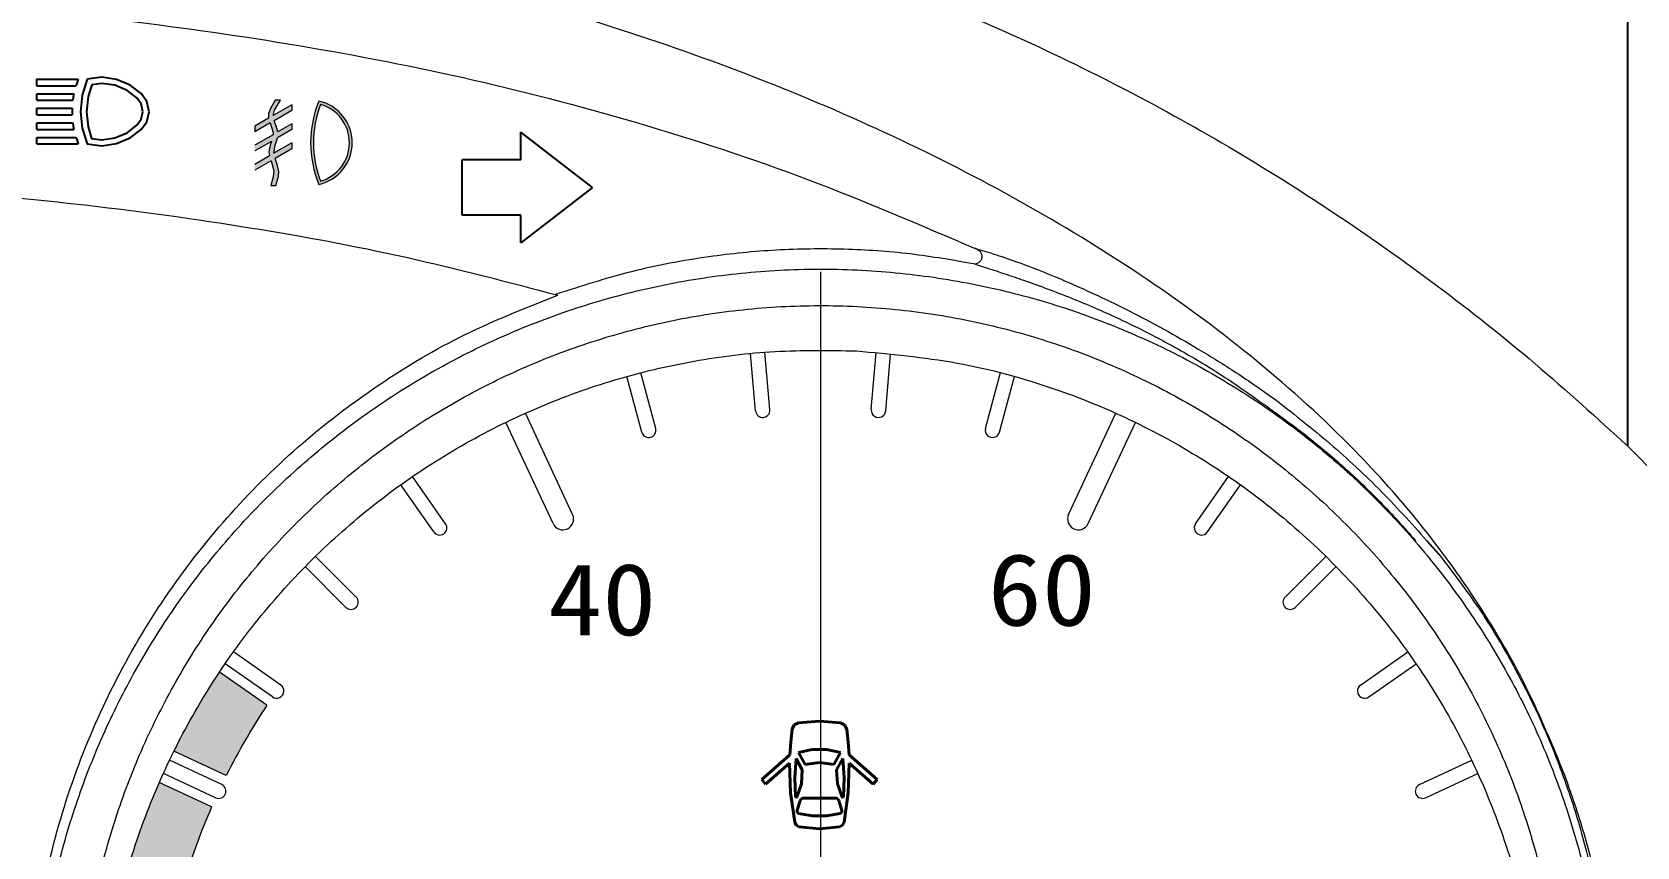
# Model space of a CAD drawing. Header units: millimetres. Extents: x 0 to 1188, y 0 to 840.
# Drawn here: x 329.3 to 440.5, y 699.7 to 756.2 of the extents above; entities that cross this region are included whole.
import ezdxf

# ---------------------------------------------------------------- set-up
doc = ezdxf.new("R2010")
doc.units = ezdxf.units.MM
doc.layers.add('002', color=1, linetype='Continuous')
doc.layers.add('7', color=7, linetype='Continuous')
for name, color, linetype, lineweight in [('1轮廓实线层', 7, 'Continuous', 40), ('2细线层', 3, 'Continuous', 20), ('5剖面线层', 2, 'Continuous', 20), ('7标注层', 4, 'Continuous', 20)]:
    doc.layers.add(name, color=color, linetype=linetype, lineweight=lineweight)
doc.styles.add('PC_TEXTSTYLE', font='txt.shx', dxfattribs={"width": 0.8, "bigfont": 'hzfs.shx'})
doc.styles.add('STYLE3', font='simhei.ttf', dxfattribs={"width": 0.8, "height": 4})
doc.dimstyles.new('副本 (2) (2)TH_GBDIM', dxfattribs={"dimtxt": 3.5, "dimasz": 2.5, "dimexe": 2, "dimexo": 0, "dimgap": 1.5, "dimtad": 1, "dimtoh": 1, "dimdec": 1, "dimdsep": 46, "dimtxsty": 'PC_TEXTSTYLE', "dimcen": 2.5, "dimazin": 2, "dimtfac": 0.714286, "dimtdec": 1, "dimtmove": 0, "dimatfit": 3, "dimfxl": 1, "dimtolj": 1, "dimtzin": 0, "dimarcsym": 0})

# ---------------------------------------------------------------- blocks, each defined once
blk = doc.blocks.new('*D34')
at = {"layer": '7', "color": 0, "lineweight": -2, "ltscale": 5, "transparency": 16777216}
for p, q in [((142.7839733713922, 704.7729266169877), (142.7839733713922, 813.930955731501)), ((456.0923315638363, 704.7729266169877), (456.0923315638363, 813.930955731501)), ((145.2839733713922, 811.930955731501), (453.5923315638363, 811.930955731501))]:
    blk.add_line(p, q, dxfattribs=at)
at = {"layer": '7', "color": 0, "ltscale": 5, "transparency": 16777216}
for points in [[(145.2839733713922, 812.3476223981676), (145.2839733713922, 811.5142890648343), (142.7839733713922, 811.930955731501)], [(453.5923315638363, 812.3476223981676), (453.5923315638363, 811.5142890648343), (456.0923315638363, 811.930955731501)]]:
    blk.add_solid(points, dxfattribs=at)
at = {"layer": 'DEFPOINTS', "color": 0, "ltscale": 5, "transparency": 16777216}
for p in [(456.0923315638363, 811.930955731501), (142.7839733713922, 704.7729266169877), (456.0923315638363, 704.7729266169877)]:
    blk.add_point(p, dxfattribs=at)
at = {"layer": '7', "color": 0, "ltscale": 5, "transparency": 16777216, "insert": (299.4381524676143, 815.180955731501), "char_height": 3.5, "attachment_point": 5, "style": 'PC_TEXTSTYLE'}
blk.add_mtext('\\A1;313.3', dxfattribs=at)
blk = doc.blocks.new('*D35')
at = {"layer": '7', "color": 0, "lineweight": -2, "ltscale": 5, "transparency": 16777216}
for p, q in [((159.0229906195459, 727.4906111243577), (159.0229906195459, 806.3837288747513)), ((439.8533068651018, 727.4906111243574), (439.8533068651018, 806.3837288747513)), ((437.3533068651018, 804.3837288747513), (161.5229906195459, 804.3837288747513))]:
    blk.add_line(p, q, dxfattribs=at)
at = {"layer": '7', "color": 0, "ltscale": 5, "transparency": 16777216}
for points in [[(161.5229906195459, 804.800395541418), (161.5229906195459, 803.9670622080847), (159.0229906195459, 804.3837288747513)], [(437.3533068651018, 804.800395541418), (437.3533068651018, 803.9670622080847), (439.8533068651018, 804.3837288747513)]]:
    blk.add_solid(points, dxfattribs=at)
at = {"layer": 'DEFPOINTS', "color": 0, "ltscale": 5, "transparency": 16777216}
for p in [(159.0229906195459, 804.3837288747513), (159.0229906195459, 727.4906111243577), (439.8533068651018, 727.4906111243574)]:
    blk.add_point(p, dxfattribs=at)
at = {"layer": '7', "color": 0, "ltscale": 5, "transparency": 16777216, "insert": (299.4381487423238, 807.6337288747513), "char_height": 3.5, "attachment_point": 5, "style": 'PC_TEXTSTYLE'}
blk.add_mtext('\\A1;280.8', dxfattribs=at)
blk = doc.blocks.new('*D38')
at = {"layer": '7', "color": 0, "lineweight": -2, "ltscale": 5, "transparency": 16777216}
for p, q in [((299.4381509313532, 774.9706114205262), (490.5379658309207, 774.9706114205262)), ((488.5379658309207, 772.4706114205262), (488.5379658309207, 686.6645021548554)), ((462.9359242315647, 684.1645021548554), (490.5379658309207, 684.1645021548554))]:
    blk.add_line(p, q, dxfattribs=at)
at = {"layer": '7', "color": 0, "ltscale": 5, "transparency": 16777216}
for points in [[(488.121299164254, 772.4706114205262), (488.9546324975874, 772.4706114205262), (488.5379658309207, 774.9706114205262)], [(488.121299164254, 686.6645021548554), (488.9546324975874, 686.6645021548554), (488.5379658309207, 684.1645021548554)]]:
    blk.add_solid(points, dxfattribs=at)
at = {"layer": 'DEFPOINTS', "color": 0, "ltscale": 5, "transparency": 16777216}
for p in [(299.4381509313532, 774.9706114205262), (462.9359242315647, 684.1645021548554), (488.5379658309207, 684.1645021548554)]:
    blk.add_point(p, dxfattribs=at)
at = {"layer": '7', "color": 0, "ltscale": 5, "transparency": 16777216, "insert": (485.2879658309206, 729.5675567876909), "char_height": 3.5, "attachment_point": 5, "rotation": 90, "style": 'PC_TEXTSTYLE'}
blk.add_mtext('\\A1;90.8', dxfattribs=at)

msp = doc.modelspace()

# ---------------------------------------------------------------- hatches: boundary and pattern name
at = {"layer": '2细线层', "ltscale": 7}
h = msp.add_hatch(color=256, dxfattribs=at)
h.paths.add_polyline_path([(346.0250258757053, 750.4063309680048), (346.1158242066747, 750.7664013823623), (346.528359378294, 751.4668517994128), (346.1676370574753, 751.4668517994128), (345.8248497604197, 750.8873407125582), (345.7003412506986, 750.550516845549), (345.6890049567289, 750.2123291999808), (344.7463771985915, 749.6681028100745), (344.7463771985915, 749.2686389937751), (345.8087145052384, 749.8819797237379), (345.8862176060836, 749.6681028100736), (346.0113151340363, 749.2259040616325), (346.0094388292343, 749.0712061750635), (345.0459750595785, 748.5149501084691), (345.7378666853531, 748.5149501084691), (345.8998402992936, 748.6084656180503), (345.8693530523722, 748.5149501084691), (346.2152988651808, 748.5149501084691), (346.2716902354375, 748.687923015438), (346.3169696715602, 748.8492953733412), (347.312167406282, 749.4238730532027), (347.3121674062816, 749.8233368694716), (346.3530456994415, 749.2695876940122), (346.2321634188913, 749.6681028100738), (346.0804640220224, 750.0388743804053), (347.3121674062816, 750.7499986608689), (347.3121674062816, 751.1494624771683)])
h.paths.add_polyline_path([(345.7378666853535, 748.5149501084691), (345.0459750595785, 748.5149501084691), (344.7463771985915, 748.3419772028335), (344.7463771985915, 747.942513386565)], flags=17)
h.paths.add_polyline_path([(346.1572831143287, 747.4309746725), (347.3121674062816, 748.097747429342), (347.3121674062816, 748.4972112456412), (346.071838077771, 747.7811067739419), (346.1589074952974, 748.341977202645), (346.2152988651808, 748.5149501084691), (345.8693530523722, 748.5149501084691), (345.8129616825038, 748.3419772026912), (345.7228479975804, 747.8820467180878), (345.7559261998047, 747.598714966158), (344.7463771985915, 747.0158515785477), (344.7463771985915, 746.6163877622482), (345.8709883038775, 747.2656822866186), (345.9573042983691, 747.0158515785472), (346.0607390652688, 746.5697343974798), (346.0298542874687, 746.1467093475612), (345.866142304594, 745.5633017471789), (346.2120881174017, 745.5633017471789), (346.3820221817757, 746.1808608653007), (346.4090045026594, 746.5221093651264), (346.3032501111772, 747.0158515785477), (346.1741649006374, 747.3617973913554)])
h = msp.add_hatch(color=256, dxfattribs=at)
h.paths.add_polyline_path([(349.1890133301256, 751.3978318821753, 0.09901951360571867), (348.6124369750617, 748.5149501084691), (348.8046290932882, 748.5149501084691, -0.09328521585128402), (349.3043286010313, 751.1699852722306, -0.334339549457124), (351.3031266302344, 748.5149501084691), (351.4953187484609, 748.5149501084691, 0.3507810593582174)])
h.paths.add_polyline_path([(349.1890133293575, 745.6320683353777, 0.350781059358214), (351.4953187484609, 748.5149501084691), (351.3031266302344, 748.5149501084691, -0.3343395494519732), (349.3043286003237, 745.8599149452914, -0.09328521582653168), (348.8046290932882, 748.5149501084691), (348.6124369750617, 748.5149501084691, 0.09901951357984959)])
at = {"layer": '7标注层', "ltscale": 10}
h = msp.add_hatch(color=1, dxfattribs=at)
edge = h.paths.add_edge_path()
edge.add_line((345.5816909070786, 709.5570548784478), (342.3042670376592, 711.8519317777241))
edge.add_spline(control_points=[(342.3042670376594, 711.8519317777242), (341.4554494813972, 710.5743997047676), (340.3710674603485, 708.7632259718894), (339.4029609129193, 706.889664448084), (339.1478349663794, 706.3746223071715)], knot_values=[0.5303534836743299, 0.5303534836743299, 0.5303534836743299, 0.5303534836743299, 0.5676180881657253, 0.5815823167391551, 0.5815823167391551, 0.5815823167391551, 0.5815823167391551], degree=3, periodic=0)
edge.add_line((339.1478349663793, 706.3746223071714), (342.7693247874092, 704.6858938696951))
edge.add_arc((383.9381529756392, 684.1645005055013), 45.99999999999969, 146.4948420890475, 153.5051579109535, ccw=False)
edge = h.paths.add_edge_path()
edge.add_line((341.7550409592316, 702.5107551808072), (338.1337241356161, 704.1994029482644))
edge.add_spline(control_points=[(338.1337241356161, 704.1994029482644), (337.9335752311692, 703.7421541916913), (337.1488399534237, 701.8748931502075), (336.4764718608992, 699.9621768839481), (336.0378931066002, 698.500486916245)], knot_values=[0.4617119907350957, 0.4617119907350957, 0.4617119907350957, 0.4617119907350957, 0.4738386428891229, 0.5109152780556918, 0.5109152780556918, 0.5109152780556918, 0.5109152780556918], degree=3, periodic=0)
edge.add_line((336.0378931066002, 698.5004869162451), (339.9029326227857, 697.4648526991691))
edge.add_arc((383.9381529756391, 684.1645005055012), 45.99999999999964, 156.4948420890467, 163.1936381611025, ccw=False)
edge = h.paths.add_edge_path()
edge.add_line((339.1523573919884, 694.6636678029313), (335.2870714476738, 695.699368050226))
edge.add_spline(control_points=[(335.2870714476738, 695.6993680502258), (334.9988532234956, 694.481288725188), (334.6074479553915, 692.4925949491852), (334.3366302710583, 690.4849661120014), (334.2508486320996, 689.716160161775)], knot_values=[0.3890184239095055, 0.3890184239095055, 0.3890184239095055, 0.3890184239095055, 0.4194287008300288, 0.4382229868193252, 0.4382229868193252, 0.4382229868193252, 0.4382229868193252], degree=3, periodic=0)
edge.add_line((334.2508486320996, 689.7161601617754), (338.2333790210926, 689.3677339005908))
edge.add_arc((383.9381529756392, 684.1645005055012), 45.99999999999977, 166.8063618388978, 173.5051579109534, ccw=False)
edge = h.paths.add_edge_path()
edge.add_line((338.0242052384981, 686.9768666251705), (334.0414370559954, 687.3253136905915))
edge.add_spline(control_points=[(334.0414370559956, 687.3253136905937), (334.0218003647461, 687.0170507455857), (333.9644245761137, 685.964260776008), (333.9400307686997, 684.9099332520723), (333.9395002663723, 684.1645021548554)], knot_values=[0.3439663508439956, 0.3439663508439956, 0.3439663508439956, 0.3439663508439956, 0.3514707446179976, 0.369580436900718, 0.369580436900718, 0.369580436900718, 0.369580436900718], degree=3, periodic=0)
edge.add_line((333.9395002663723, 684.1645021548555), (337.9381529756395, 684.1645021548555))
edge.add_arc((383.9381529756391, 684.164500505502), 45.99999999999969, 176.4948420890482, 179.9999979456305, ccw=False)
edge = h.paths.add_edge_path()
edge.add_line((337.9381529756395, 684.1645021548554), (333.9395002663723, 684.1645021548554))
edge.add_spline(control_points=[(333.9395002663723, 684.1645021548554), (333.9387498621268, 683.1100776385174), (333.9714466332923, 682.0556539619372), (334.0382399680002, 681.0034076114551)], knot_values=[0.318349894007765, 0.318349894007765, 0.318349894007765, 0.318349894007765, 0.3439663508439956, 0.3439663508439956, 0.3439663508439956, 0.3439663508439956], degree=3, periodic=0)
edge.add_line((334.0382399680001, 681.0034076114549), (338.0242052384982, 681.3521343858316))
edge.add_arc((383.9381529756391, 684.1645005055009), 45.9999999999997, 179.9999979456292, 183.5051579109528, ccw=False)
edge = h.paths.add_edge_path()
edge.add_line((338.2333790210926, 678.9612671104112), (334.2489332201043, 678.6126732723916))
edge.add_spline(control_points=[(334.2489332201042, 678.6126732723917), (334.3773505879426, 677.4736057157616), (334.6862607807086, 675.3864623623156), (335.1244025861056, 673.3231137731747), (335.3509756855208, 672.3879370045981)], knot_values=[0.2476846721283986, 0.2476846721283986, 0.2476846721283986, 0.2476846721283986, 0.2755336543258005, 0.2989115722747003, 0.2989115722747003, 0.2989115722747003, 0.2989115722747003], degree=3, periodic=0)
edge.add_line((335.3509756855208, 672.3879370045983), (339.2101035243184, 673.4219871924927))
edge.add_arc((383.9381529756387, 684.1645005055017), 45.99999999999935, 186.4948420890478, 193.5051579109538, ccw=False)

# ---------------------------------------------------------------- linework, layer by layer
at = {"color": 7, "linetype": 'Continuous', "lineweight": 15}
for points, knots in [([(435.4908280128298, 704.696718353352), (434.6457668745277, 706.7509684466497), (432.9526278370897, 710.8668020449265), (429.5558068728085, 716.6564997666553), (425.5923957993343, 722.1382293442318), (420.5402109459997, 727.7985318676974), (414.2557638484961, 733.5029890297103), (406.6652237664066, 739.1364383328621), (398.4234955648537, 744.2100661316281), (389.5873174023845, 748.7853274322417), (380.1756585788776, 752.853344127546), (370.2134857730578, 756.4038528463132), (359.8484533894386, 759.4384996755714), (349.5752986110917, 761.863865154012), (339.4937885291838, 763.7852429245033), (329.6619073571844, 765.273106752868), (319.6693819567315, 766.367267758176), (309.5783863741294, 767.0817018782939), (302.814195733147, 767.1743318357012), (299.4381524676141, 767.2205639365525)], [0, 0, 0, 0, 0.04844238146870318, 0.09705769608088616, 0.1456896315900376, 0.1941547987214492, 0.2581372775332633, 0.3223511914106899, 0.3866281854626434, 0.4506969391816851, 0.516004206030949, 0.5814984513747097, 0.6470104788302288, 0.7123421235156678, 0.7697810030532477, 0.8274446858431967, 0.8851216622167379, 0.9426636150260151, 1, 1, 1, 1]), ([(380.5679939740953, 762.3620775822014), (383.2967446257658, 761.4437530635571), (388.7668085090368, 759.6028762580916), (396.7444283530292, 756.278036692066), (404.5994473352916, 752.5189941468614), (412.2640996865764, 748.2860599336616), (419.6331816414483, 743.66649561896), (426.7021608997043, 738.6549093047497), (433.4981636136561, 733.283459289119), (437.7352917985488, 729.4212268800964), (439.8533068651018, 727.4906111243577)], [0, 0, 0, 0, 0.1165392528672871, 0.2336150273395384, 0.3597088674411437, 0.4859223195324808, 0.6120562517278529, 0.7413401685086376, 0.8707036001025252, 1, 1, 1, 1]), ([(299.4381524676141, 759.1101226690621), (303.4094193140259, 759.0632200600508), (311.35208788256, 758.9694132490795), (323.2725801167228, 758.2459111261423), (335.1852601175242, 757.1237858865445), (347.1817568285444, 755.452226598095), (359.1976278295249, 753.149770376494), (371.227975302505, 750.0433042499694), (383.1042153460974, 746.1338909750698), (390.8046220440108, 742.8391639187112), (394.6548514121828, 741.1917892578454)], [0, 0, 0, 0, 0.1220427924652519, 0.2440897298567973, 0.3669025994809238, 0.4897035370658675, 0.6162064844874967, 0.7426857463131498, 0.8713420037070447, 1, 1, 1, 1]), ([(299.4381524676141, 746.1101186755509), (303.1761858326001, 746.0668122949451), (310.6990626942566, 745.9796572225287), (321.9542651498441, 745.3033969014364), (333.2137551191884, 744.2612406107651), (344.3122711416947, 742.7289819170533), (355.1974983340319, 740.7274924035805), (362.2481740002399, 738.8744524336084), (365.7379597479162, 737.9572761538834)], [0, 0, 0, 0, 0.1673844736393097, 0.3368650466142811, 0.5047673483338202, 0.6736382097283721, 0.838464740374512, 1, 1, 1, 1]), ([(394.6548216098604, 740.1060161474556), (393.152816290951, 740.3669619561656), (390.1488062331844, 740.8888534728126), (385.5361516439887, 741.1976370030511), (380.8719869567362, 741.1437225119762), (375.9402849357218, 740.6491466577295), (370.7984178597649, 739.6865274225229), (367.3211494001755, 738.5664692039354), (365.5738718861398, 738.0036560180993)], [0, 0, 0, 0, 0.15494684171324, 0.3098936235883782, 0.46934225397777, 0.6287911300239587, 0.813472868414582, 1, 1, 1, 1]), ([(394.6548514121828, 741.1917892578454), (395.0703927055372, 741.0724783403102), (395.9014755771871, 740.8338564234277), (397.433744320276, 740.3117799917084), (399.169204833747, 739.6575788784671), (401.0943940093839, 738.8604559884275), (403.1613612603924, 737.9301501486316), (405.3614586272899, 736.8581843808527), (407.6956506131141, 735.6274556260823), (410.1675701600573, 734.2104884809783), (412.7364214607628, 732.6201294839425), (414.4882456470166, 731.400801375406), (415.3672419542131, 730.7889906051964)], [0, 0, 0, 0, 0.09750921366927834, 0.1950184942015972, 0.2954304679953237, 0.3958437800393406, 0.4933367309223675, 0.5908317308686616, 0.691063758598148, 0.7912990018630075, 0.89528206762408, 1, 1, 1, 1]), ([(394.8022760504541, 741.1251512649865), (394.8756070991074, 741.0806650394186), (394.9694934280824, 741.0237089684877), (395.0643855650389, 740.8526131777967), (395.0948067325614, 740.7518973372307), (395.1049010084646, 740.6599080311407), (395.1022605953615, 740.5855637033319), (395.0906572405929, 740.5165481510953), (395.0549932381221, 740.3983340229238), (394.9781444189141, 740.2827352803135), (394.8360482860792, 740.1569145414492), (394.7274030466101, 740.1266359704514), (394.6548588627634, 740.1064184788079)], [0, 0, 0, 0, 0.2491544849068286, 0.3189944827634643, 0.3749392065633901, 0.4067800479749428, 0.4378643799040418, 0.4676008186016413, 0.500908182571981, 0.625921161475191, 0.7502215083907225, 1, 1, 1, 1]), ([(345.0949417746099, 647.2797242435884), (344.7161730069631, 647.6674822779207), (343.805103575032, 648.6105745266409), (342.4345519636715, 650.1693082649847), (340.9873052585438, 651.9481086477267), (339.622298990128, 653.7818862868851), (338.3366001455761, 655.6680071170783), (337.1312873958925, 657.6069135490338), (335.5114684634225, 660.4749890777034), (333.6597720039056, 664.3638892373651), (331.8568500188712, 669.3515706165981), (330.5529671435895, 674.4690560860101), (329.7524882830494, 679.6646092546623), (329.456609333989, 684.8872748641993), (329.6612890476488, 690.0868595708175), (330.3557239469321, 695.2180743362073), (331.5273392289137, 700.2366190743069), (333.1617592134385, 705.1050194377776), (335.2405514662416, 709.7864218975583), (337.7449766169325, 714.244044166514), (340.6586047931501, 718.4502488194516), (343.9597173661352, 722.372239676688), (347.6265379077568, 725.976421210335), (351.639220721371, 729.235799587685), (355.9692049868029, 732.1171228600119), (360.5870591115815, 734.5869970087147), (365.4557379659288, 736.6151114920567), (370.5307153590772, 738.1719376474125), (375.7654687562558, 739.2313521439546), (381.0941652655763, 739.7736915128621), (386.4571310093502, 739.7899916675806), (391.7942074650057, 739.2787443899492), (397.0325831263704, 738.2499231114016), (402.1191455557539, 736.7230130792777), (407.00277446069, 734.7224888773444), (411.6362638465594, 732.2774724649998), (415.9851687734279, 729.4203819130739), (420.0163531827325, 726.1844167451363), (423.7058661058911, 722.5979426260296), (427.0302142703695, 718.6944762046264), (429.9660974409469, 714.5067420885598), (432.4966897377208, 710.0610308501393), (434.6022039940929, 705.3924416937721), (436.262938257106, 700.5357090585876), (437.4631441104004, 695.5239640618145), (438.1873659540479, 690.3986430029731), (438.42117353801, 685.2017872601532), (438.1557256511521, 679.9793894477757), (437.3866987007848, 674.7812684767164), (436.1116795999612, 669.656999208057), (434.7078548192358, 665.7006441452052), (433.4809167398037, 662.8599169586814), (432.6262028720525, 661.0662983844877), (431.7026765261544, 659.3005931380749), (430.7064979013126, 657.5506362211736), (429.6556558376794, 655.845145343355), (428.5388677505218, 654.1864765042933), (427.724021118162, 653.0895841422464), (427.2893311583518, 652.5193016742226), (427.2588669587769, 652.4794010805772)], [0.002540024718312241, 0.002540024718312241, 0.002540024718312241, 0.002540024718312241, 0.008875724004486385, 0.01786909794457925, 0.02680531832265013, 0.0357057128709938, 0.04463086857127802, 0.05354915889488186, 0.0624765702994625, 0.08329830607020333, 0.10413006706311, 0.1249808558566352, 0.1457871384727871, 0.1666252895803767, 0.1874833871938271, 0.2082874588967024, 0.2291348417132884, 0.2499834001457317, 0.2708064590249002, 0.2916623939611684, 0.3124819589068876, 0.3333393648750672, 0.3541963984384158, 0.3749816944966512, 0.3958672252395287, 0.4167121211383593, 0.437485666096639, 0.458363513336778, 0.4791882548077976, 0.4999955457921383, 0.5208232239638194, 0.5416431803616061, 0.562507029005736, 0.5832872538393687, 0.6041248376542238, 0.6250138424918911, 0.6457903216268844, 0.6666446709296183, 0.6875150991551953, 0.7083213250710585, 0.7291789759856555, 0.7500137828929583, 0.7708534142274237, 0.7917042004753062, 0.8125130814678247, 0.8333698464416205, 0.8542103057174931, 0.8750145500402169, 0.8958705452971523, 0.9166965760454908, 0.9375179720373222, 0.945346697503255, 0.9531387326846407, 0.9608871716601726, 0.9687594758304773, 0.9767756047867312, 0.9843807709404969, 0.992188333932404, 0.9927760728222952, 0.9927760728222952, 0.9927760728222952, 0.9927760728222952]), ([(394.6548588627634, 740.1064184788079), (395.0223089441872, 739.987017235258), (395.7382787277861, 739.7543660893539), (396.9874147832736, 739.3420617285533), (398.3555019461464, 738.8720341950434), (399.8562281878685, 738.325523756319), (401.485331255358, 737.6904840685347), (403.5069093490972, 736.8420224440624), (405.9633197105061, 735.7035594177428), (408.9136664939615, 734.1405455235392), (411.9275800446869, 732.3361233604119), (413.9540530385291, 730.889063492692), (414.9593077653703, 730.1712331655831)], [0, 0, 0, 0, 0.08846092003806376, 0.1723644897048174, 0.2517538825704665, 0.3381625568648243, 0.4213225036401556, 0.5013307156256506, 0.62860634352533, 0.7513708462270584, 0.8766647111408524, 1, 1, 1, 1]), ([(345.0946739559038, 647.2797200440832), (344.4887347476827, 647.8948483869895), (343.0753708660966, 649.3534681268768), (341.0222435708004, 651.8074785881627), (338.9420011136897, 654.6081046674926), (336.4106422522198, 658.5074064903513), (333.7104185346329, 663.6740272637685), (331.2743598750037, 670.230446374937), (329.6814308333248, 677.0501073944597), (328.9634455353596, 684.0073650972897), (329.1331302520512, 691.0025303818011), (330.1865159043882, 697.9215126222523), (332.1088383172766, 704.6460298459006), (334.8719845755857, 711.0790600944565), (338.4251475426547, 717.1053104996718), (342.7160489687767, 722.6289694905754), (347.6764522189283, 727.5740855445383), (353.2230871674785, 731.8276482854546), (359.2490180615364, 735.4041639729307), (363.5752521767827, 737.1063461701406), (365.7379597479162, 737.9572761538834)], [0.008380742701942891, 0.008380742701942891, 0.008380742701942891, 0.008380742701942891, 0.03156877869806652, 0.06293690444959497, 0.09423934925327603, 0.1252369152797408, 0.1877462550798076, 0.2503941230214246, 0.3126353867775365, 0.375372663289447, 0.437770266485825, 0.5000963892251392, 0.5628742617813354, 0.6251321768847254, 0.6876712317450061, 0.7502861555759142, 0.8125271543198404, 0.8752815013954968, 0.9376525555466849, 1, 1, 1, 1]), ([(349.8285077127366, 647.3566319972126), (348.7471724935672, 648.3461677552473), (346.4115460013563, 650.5206031918501), (343.2298642064225, 654.2971379808278), (340.2599063081054, 658.5572027941344), (337.7527090052183, 663.0960979568463), (335.7160206975852, 667.8406517784888), (334.1702002874647, 672.7522990277776), (333.1257691230505, 677.771091721444), (332.5856720688744, 682.8377968273589), (332.546624572554, 687.9094820365744), (333.0025050162874, 692.9365776380669), (333.9405122004871, 697.868275537835), (335.3455391623204, 702.6656680464148), (337.2034954842234, 707.295288836644), (339.4948730992635, 711.7148621743202), (342.1969096830403, 715.8864550743704), (345.2984149801575, 719.7922724760751), (348.7772076133997, 723.3926993195842), (352.6043729481501, 726.6481135996416), (356.7540900529946, 729.5322198826411), (361.2112491556795, 732.0161459732321), (365.9296048767656, 734.0588274463646), (370.8554454178955, 735.627010658055), (375.9564650100551, 736.6994894177285), (381.1859004709315, 737.251601564167), (386.4723293454983, 737.2631150388415), (391.7112588894231, 736.7322528821765), (396.8312280170967, 735.6770904500722), (401.7839562861313, 734.1205769439443), (406.5215173105667, 732.0871353553457), (410.9984181093312, 729.6092442981835), (415.1763157419546, 726.7236407102714), (419.0245021179196, 723.4627332877681), (422.5155796121865, 719.862742326985), (425.6264471713243, 715.9612615145556), (428.3430223241369, 711.7816744500374), (430.6423918907394, 707.3610346227094), (432.5044750034979, 702.7404282395678), (433.9161990239925, 697.9493964840472), (434.8625770692167, 693.0173714526213), (435.3257151933519, 687.9953429729949), (435.2954817702384, 682.9370535731482), (434.7666492599274, 677.8707273255327), (433.7317695571846, 672.8502869702597), (432.1947480797273, 667.9390054019959), (430.1720527673785, 663.1877515014312), (427.6627777948345, 658.6484803616017), (424.9310628791852, 654.647384416352), (422.8996844958103, 652.3017762755373), (421.9946170239775, 651.2789352254788)], [0.003209714652668828, 0.003209714652668828, 0.003209714652668828, 0.003209714652668828, 0.02074832024237888, 0.04141253119104725, 0.06228553408586741, 0.0830691355268557, 0.1037669109296058, 0.1245998824142876, 0.1454650735554454, 0.1661904783954493, 0.1869806972317352, 0.2079052097049091, 0.2286789479100506, 0.2494481812301371, 0.2703779466945083, 0.2912205539947401, 0.3119715865495519, 0.3328064308683807, 0.3537588745283726, 0.3745259846552069, 0.3952594492729185, 0.4161622163013071, 0.4370578785919866, 0.4577748126481025, 0.4785551720781681, 0.499587881337163, 0.5205953943866659, 0.5416160290159537, 0.5624877220630233, 0.5832919012364316, 0.6042594068935156, 0.625156356624824, 0.6459856490013914, 0.6669449302049889, 0.6878434355510534, 0.7086388344742666, 0.72951010093659, 0.750454132780704, 0.771220354830126, 0.7919693906080831, 0.8128790296435556, 0.833714931828914, 0.8544091980752618, 0.8751611225028282, 0.8960843584736412, 0.9168319965914826, 0.9375323659344733, 0.9583991589926024, 0.979238345462325, 0.9956033848424914, 0.9956033848424914, 0.9956033848424914, 0.9956033848424914]), ([(350.1356887412903, 647.3617878816654), (348.7181535540731, 648.7197141578345), (345.6590475006487, 651.7185641615545), (342.2900443959074, 656.3089968161589), (339.7167204203981, 660.7008614449496), (337.715007266471, 664.8885977992145), (335.966354216582, 669.7196347500035), (334.6505511124558, 675.1867364513573), (333.9451439878815, 680.7732158704353), (333.8864615193338, 686.4109340117052), (334.456307470884, 692.0262152100063), (335.647169840425, 697.5354779988402), (337.459877729689, 702.8632363697138), (339.8450097586126, 707.9503148099052), (342.7823256913953, 712.7480010264751), (346.2567580976581, 717.1802666785507), (350.2061953907898, 721.2025794642393), (354.5756362715726, 724.7604721358932), (359.3211968756648, 727.7929288431442), (364.3693944986733, 730.2794435876467), (369.6693257336765, 732.1977441183803), (375.1612887051408, 733.4807679008222), (380.7715449029254, 734.1905215735353), (384.5351876817429, 734.129330935778), (386.414010083085, 734.0987843755097)], [0.00875820260955001, 0.00875820260955001, 0.00875820260955001, 0.00875820260955001, 0.05640781134690088, 0.1128142249463371, 0.1464431536367445, 0.1800722435705999, 0.2254955380266752, 0.2710625900772984, 0.3164857710000499, 0.362076043126716, 0.407812709898802, 0.4534024620065654, 0.4987886259016646, 0.5443177122477596, 0.5897020524434475, 0.6352355646206387, 0.6809154645342193, 0.726450519234642, 0.7719103739371092, 0.817514117116449, 0.8629728546381502, 0.9085987253205059, 0.954372194049459, 1, 1, 1, 1]), ([(386.414010083085, 734.0987843755097), (388.7488118306326, 733.8866633040495), (393.4183633292721, 733.462425885104), (399.7701745575521, 731.7233660194429), (405.4161328428829, 729.4253697370682), (410.3562822962247, 726.726783834426), (414.9705855175032, 723.5001873706833), (419.1862965187015, 719.7631545458376), (422.9626573958653, 715.580688730242), (426.2499305738047, 711.0055034237375), (428.9876333997834, 706.0844209325637), (431.1621791580376, 700.8931577595527), (432.7496425887284, 695.4903882500448), (433.7055511999126, 689.9387506088146), (434.0383591006355, 684.3139982879857), (433.7450647803787, 678.6893416388648), (432.8094296956419, 673.1383411271245), (431.2662475038305, 667.7291667407733), (429.2119171380243, 662.7078441265871), (426.7151763763775, 658.1280986615207), (424.1768810989668, 654.3439357799623), (422.319984369555, 652.1455987243412), (421.5309491380779, 651.2337673957957)], [0, 0, 0, 0, 0.06202413126029347, 0.1240468812320012, 0.173601590794945, 0.223314321375674, 0.2728699660794472, 0.3224896325052836, 0.3722672580897396, 0.4218856691760219, 0.4714455838776617, 0.5211633803088468, 0.570723702167822, 0.6203373934967662, 0.6701103521163295, 0.7197251661875519, 0.7692598457880138, 0.8189514506032438, 0.8684853558178425, 0.9126804386066717, 0.9569878812455725, 0.9889195219985509, 0.9889195219985509, 0.9889195219985509, 0.9889195219985509]), ([(415.3672419542131, 730.7889906051964), (416.5792093921943, 729.8341227429246), (419.0700553160357, 727.8716700828863), (422.6358942794875, 724.6176349281827), (424.8350347494345, 722.1778152597053), (425.9376712197122, 720.9545036140294)], [0, 0, 0, 0, 0.3208914361137564, 0.6594988450933742, 0.9999999999999999, 0.9999999999999999, 0.9999999999999999, 0.9999999999999999]), ([(414.9593077653703, 730.1712331655831), (415.8777874731795, 729.5085893567057), (417.739077959812, 728.1657479123028), (420.3079529813829, 725.9714305075245), (422.8150907518041, 723.5838731064678), (424.3441509236393, 721.8643911075301), (425.1532740944681, 720.9545036140294)], [0, 0, 0, 0, 0.2467494278670728, 0.5000353941040439, 0.7354368685575974, 0.9999999999999999, 0.9999999999999999, 0.9999999999999999, 0.9999999999999999]), ([(439.8533068651018, 727.4906111243577), (441.5251555319192, 725.8253630640897), (444.8690583974246, 722.494662223141), (449.172179952832, 716.9703056102167), (453.0088778084712, 711.1021375798291), (455.0645056016192, 706.8826801155244), (456.0923315638361, 704.7729266169877)], [0, 0, 0, 0, 0.2467997535712087, 0.4936298479358849, 0.7468119517948953, 1, 1, 1, 1]), ([(426.7567358964739, 720.0255764010758), (427.7028154540774, 718.7900510003292), (429.5950102744621, 716.3189535699316), (432.0118053392948, 712.273049589709), (434.1072121569739, 708.0017563081528), (435.7781185266829, 703.6829998712942), (437.0488181986748, 699.4101985191746), (437.949662802976, 695.1827172291682), (438.4836138320427, 690.8413970252723), (438.6108579363354, 687.8917786856268), (438.6744983547983, 686.4165437701554)], [0, 0, 0, 0, 0.1290660004485006, 0.2581368718662942, 0.3910139158506278, 0.5238947209172072, 0.6415093638763057, 0.7591090289865444, 0.8795197444752602, 1, 1, 1, 1]), ([(427.9864318722543, 653.0351277734549), (428.920944010343, 654.3774123779801), (430.7899903727894, 657.0620133105986), (433.1263006073502, 661.3353566354083), (435.0943255196687, 665.7545219624762), (436.6343288112132, 670.2479776731029), (437.75827820057, 674.7225036537118), (438.503379600797, 679.1781881054158), (438.8841137822055, 683.6321310029202), (438.9027709191798, 688.0431495563546), (438.5701551913849, 692.3562083724676), (437.8869757812599, 696.5758260809021), (436.8820225400648, 700.7091960611458), (435.9545752130639, 703.3674992810513), (435.4908280128298, 704.696718353352)], [0, 0, 0, 0, 0.08204996169333766, 0.1641018625562938, 0.2486993179631113, 0.3333042933966563, 0.4152801129004862, 0.4972628313440942, 0.5811069404742273, 0.6649549854081664, 0.747957077311419, 0.8309614279868054, 0.9154764241370407, 1, 1, 1, 1])]:
    msp.add_open_spline(points, degree=3, knots=knots, dxfattribs=at)
msp.add_open_spline([(394.8022760504541, 741.1251512649865), (394.6548514121828, 741.1917892578454)], degree=1, dxfattribs=at)
at = {"layer": '002', "color": 5, "linetype": 'Continuous'}
for points in [[(329.6437956952443, 752.4446383680108), (329.6437956952443, 752.9130937680113), (332.5107427432451, 752.9130937680113)], [(332.5107427432451, 752.9130937680113), (332.4357898792457, 752.6882351760112), (332.3608370152454, 752.4446383680108)], [(333.1291038712454, 752.9130937680113), (332.791815983245, 751.8075390240108), (332.6793866872451, 750.6645078480108), (332.791815983245, 749.5214766720112), (333.1291038712454, 748.4346601440109), (334.1597057512456, 748.3034926320108), (335.1715694152442, 748.4533983600106), (336.1084802152452, 748.8469008960108), (336.8693040168052, 749.4307889297668)], [(336.8693040168052, 751.916964982255), (336.1084802152452, 752.500853016011), (335.1715694152442, 752.8943555520111), (334.1597057512456, 753.0442612800109), (333.1291038712454, 752.9130937680113)], [(336.5695898441252, 751.6220823005494), (335.8976391432341, 752.1377653965817), (335.0586723675312, 752.4901314423771), (334.1554002994369, 752.6239495265393), (333.4488065721514, 752.5340194157941)], [(329.6437956952443, 752.4446383680108), (332.3608370152454, 752.4446383680108)], [(329.6437956952443, 751.9012301040109), (332.2109312872451, 751.9012301040109)], [(329.6437956952443, 751.4515129200106), (329.6437956952443, 751.9012301040109)], [(329.6437956952443, 751.4515129200106), (332.1359784232457, 751.4515129200106)], [(332.2109312872451, 751.9012301040109), (332.1734548552447, 751.6763715120107), (332.1359784232457, 751.4515129200106)], [(333.4488065721514, 752.5340194157941), (333.202170935275, 751.7256026060338), (333.0978009590774, 750.6645078480108), (333.2020720142061, 749.6044187875243), (333.4474012877324, 748.8139133506081), (334.1554002994369, 748.7238043854825), (335.0586723675312, 748.8576224696446), (335.8976391432341, 749.20998851544), (336.5695898441252, 749.7256716114719)], [(336.994378861418, 750.6656664148716), (336.8815468379732, 751.2016185262321), (336.5695898441252, 751.6220823005494)], [(337.4201553352448, 750.6645078480108), (337.270249607245, 751.3765600560107), (336.8693040168052, 751.916964982255)], [(329.6437956952443, 750.9081046560107), (332.0985019912462, 750.9081046560107)], [(329.6437956952443, 750.4396492560111), (329.6437956952443, 750.9081046560107)], [(329.6437956952443, 750.4396492560111), (332.0985019912462, 750.4396492560111)], [(332.0985019912462, 750.9081046560107), (332.0985019912462, 750.6645078480108), (332.0985019912462, 750.4396492560111)], [(336.5695898441252, 749.7256716114719), (336.8822538737948, 750.1470883471136), (336.994378861418, 750.665666414872)], [(336.8693040168052, 749.4307889297668), (337.270249607245, 749.9711938560106), (337.4201553352448, 750.6645078480108)], [(329.6437956952443, 749.8962409920107), (332.1359784232457, 749.8962409920107)], [(329.6437956952443, 749.4277855920107), (329.6437956952443, 749.8962409920107)], [(329.6437956952443, 749.4277855920107), (332.2109312872451, 749.4277855920107)], [(332.1359784232457, 749.8962409920107), (332.1734548552447, 749.6713824000105), (332.2109312872451, 749.4277855920107)], [(329.6437956952443, 748.8843773280107), (332.3608370152454, 748.8843773280107)], [(329.6437956952443, 748.4346601440109), (329.6437956952443, 748.8843773280107)], [(329.6437956952443, 748.4346601440109), (332.5107427432451, 748.4346601440109)], [(332.3608370152454, 748.9031155440109), (332.4357898792457, 748.659518736011), (332.5107427432451, 748.4346601440109)]]:
    msp.add_lwpolyline(points, dxfattribs=at)
at = {"layer": '002', "color": 3, "linetype": 'Continuous'}
for points in [[(368.1481364217691, 745.4145050115078), (363.172711421769, 749.2417550115078)], [(363.172711421769, 747.3281300115075), (363.172711421769, 749.2417550115078)], [(359.1109114217695, 743.5008800115077), (359.1109114217695, 747.3281300115075)], [(363.172711421769, 747.3281300115075), (359.1109114217695, 747.3281300115075)], [(368.1481364217691, 745.4145050115078), (363.172711421769, 741.5872550115078)], [(363.172711421769, 743.5008800115077), (359.1109114217695, 743.5008800115077)], [(363.172711421769, 741.5872550115078), (363.172711421769, 743.5008800115077)]]:
    msp.add_lwpolyline(points, dxfattribs=at)
at = {"layer": '1轮廓实线层', "color": 1}
for p, q in [((382.1144090548753, 708.1948495995416), (381.9687492298066, 707.899905877201)), ((382.4082934330334, 708.3426002354963), (382.1144090548753, 708.1948495995416)), ((383.8583683537568, 708.4461371905788), (382.4082934330334, 708.3426002354963)), ((385.3084432744802, 708.3426002354963), (383.8583683537568, 708.4461371905788)), ((385.6023276526382, 708.1948495995416), (385.3084432744802, 708.3426002354963)), ((385.7479596002286, 707.899905877201), (385.6023276526382, 708.1948495995416)), ((381.8677770027446, 707.0096107243976), (381.807087732089, 706.1156914993917)), ((381.9687492298066, 707.899905877201), (381.8677770027446, 707.0096107243976)), ((385.8489318272907, 707.0096107243976), (385.7479596002286, 707.899905877201)), ((385.909621097946, 706.1156914993917), (385.8489318272907, 707.0096107243976)), ((379.8583683537568, 704.4105376505572), (381.807087732089, 706.1156914993917)), ((382.143764039717, 704.5392200912306), (382.2467155677513, 705.8714847878887)), ((382.669310264061, 705.0826636567599), (382.2467155677513, 705.8714847878887)), ((382.3997908020963, 706.286190157788), (383.3601420583252, 706.502240616024)), ((382.3997908020963, 706.286190157788), (382.866961586499, 705.4556085638933)), ((383.3601420583252, 706.502240616024), (384.3565946491883, 706.502240616024)), ((384.3565946491883, 706.502240616024), (385.3169459054172, 706.286190157788)), ((384.8497751210148, 705.4556085638933), (385.3169459054172, 706.286190157788)), ((385.4700211397624, 705.8714847878887), (385.0474264434527, 705.0826636567599)), ((385.4700211397624, 705.8714847878887), (385.5729726677966, 704.5392200912306)), ((385.909621097946, 706.1156914993917), (387.8583683537568, 704.4105376505572)), ((381.7895806756023, 705.5498344411626), (380.1311773581824, 704.0987559312139)), ((381.7895806756023, 705.5498344411626), (381.8613651826936, 703.5007282628162)), ((382.669310264061, 705.0826636567599), (382.6160364026817, 704.103160572814)), ((383.8583683537568, 705.5968358698833), (382.866961586499, 705.4556085638933)), ((384.8497751210148, 705.4556085638933), (383.8583683537568, 705.5968358698833)), ((385.1007003048319, 704.103160572814), (385.0474264434527, 705.0826636567599)), ((385.8553715248199, 703.5007282628162), (385.9271281544328, 705.5498344411626)), ((387.5855314718528, 704.0987559312139), (385.9271281544328, 705.5498344411626)), ((380.1311773581824, 704.0987559312139), (379.8583683537568, 704.4105376505572)), ((382.1941386433341, 703.2036658521115), (382.143764039717, 704.5392200912306)), ((382.6160364026817, 704.103160572814), (382.2930479369885, 703.1825347234221)), ((385.4236887705251, 703.1825347234221), (385.1007003048319, 704.103160572814)), ((385.5729726677966, 704.5392200912306), (385.5225701867009, 703.2036658521115)), ((387.8583683537568, 704.4105376505572), (387.5855314718528, 704.0987559312139)), ((381.8613651826936, 703.5007282628162), (382.1441822018942, 701.4699097103544)), ((382.2361778808851, 703.1548245098109), (382.1941386433341, 703.2036658521115)), ((382.2930479369885, 703.1825347234221), (382.2361778808851, 703.1548245098109)), ((382.5118582655942, 702.9631947227251), (382.304700722994, 702.2583405567843)), ((382.5118582655942, 702.9631947227251), (382.5864862754908, 703.070634524795)), ((382.5864862754908, 703.070634524795), (382.7106246871715, 703.1119489479054)), ((385.0061120203421, 703.1119489479054), (382.7106246871715, 703.1119489479054)), ((385.0061120203421, 703.1119489479054), (385.1302225545444, 703.070634524795)), ((385.1302225545444, 703.070634524795), (385.2048505644409, 702.9631947227251)), ((385.4120081070412, 702.2583405567843), (385.2048505644409, 702.9631947227251)), ((385.4805309491501, 703.1548245098109), (385.4236887705251, 703.1825347234221)), ((385.5225701867009, 703.2036658521115), (385.4805309491501, 703.1548245098109)), ((385.5725545056193, 701.4699097103544), (385.8553715248199, 703.5007282628162)), ((382.1441822018942, 701.4699097103544), (382.2535176725009, 701.2598250325136)), ((382.3180261577083, 702.1389691939241), (382.304700722994, 702.2583405567843)), ((382.4124750548057, 702.0647593462049), (382.3180261577083, 702.1389691939241)), ((383.3685610568268, 701.8911384102184), (382.4124750548057, 702.0647593462049)), ((384.3481756506868, 701.8911384102184), (383.3685610568268, 701.8911384102184)), ((385.304261652708, 702.0647593462049), (384.3481756506868, 701.8911384102184)), ((385.3987105498052, 702.1389691939241), (385.304261652708, 702.0647593462049)), ((385.4120081070412, 702.2583405567843), (385.3987105498052, 702.1389691939241)), ((385.4632190350127, 701.2598250325136), (385.5725545056193, 701.4699097103544)), ((382.2535176725009, 701.2598250325136), (382.460089788053, 701.1439662319422)), ((382.460089788053, 701.1439662319422), (383.8583683537568, 700.98863292184)), ((383.8583683537568, 700.98863292184), (385.2566469194605, 701.1439662319422)), ((385.2566469194605, 701.1439662319422), (385.4632190350127, 701.2598250325136))]:
    msp.add_line(p, q, dxfattribs=at)
at = {"layer": '2细线层', "ltscale": 7}
for p, q in [((347.3121674062811, 751.1494624771683), (346.0250258757053, 750.4063309680048)), ((347.3121674062811, 750.7499986608689), (346.0804640220224, 750.0388743804051)), ((347.3121674062811, 751.1494624771683), (347.3121674062811, 750.7499986608689)), ((345.6890049567285, 750.2123291999808), (344.7463771985915, 749.6681028100745)), ((345.8087145052384, 749.8819797237377), (344.7463771985915, 749.2686389937751)), ((344.7463771985915, 749.6681028100745), (344.7463771985915, 749.2686389937751)), ((347.3121674062811, 749.4238730532027), (346.3169696715597, 748.8492953733414)), ((347.3121674062811, 749.8233368694716), (346.3530456994415, 749.2695876940122)), ((347.3121674062811, 749.8233368694716), (347.3121674062816, 749.4238730532029)), ((346.0094388292343, 749.0712061750637), (344.7463771985915, 748.3419772028333)), ((345.8998402992936, 748.6084656180503), (344.7463771985915, 747.9425133865645)), ((347.3121674062811, 748.4972112456412), (346.071838077771, 747.7811067739419)), ((347.3121674062811, 748.097747429342), (346.1572831143287, 747.4309746725)), ((347.3121674062811, 748.4972112456412), (347.3121674062811, 748.097747429342)), ((345.7559261998047, 747.598714966158), (344.7463771985915, 747.0158515785477)), ((345.8709883038775, 747.2656822866186), (344.7463771985915, 746.6163877622482))]:
    msp.add_line(p, q, dxfattribs=at)
for points in [[(346.1676370574753, 751.4668517994128), (345.8248497604197, 750.8873407125582), (345.7003412506986, 750.550516845549), (345.6890049567289, 750.2123291999808)], [(346.0250258757053, 750.4063309680048), (346.1158242066747, 750.7664013823623), (346.528359378294, 751.4668517994128), (346.1676370574753, 751.4668517994128)], [(345.8087145052384, 749.8819797237379), (345.8862176060832, 749.6681028100738), (346.0113151340363, 749.2259040616323), (346.0094388292343, 749.0712061750635)], [(346.3530456994415, 749.2695876940122), (346.2321634188913, 749.6681028100738), (346.0804640220224, 750.0388743804053)], [(345.8998402992936, 748.6084656180503), (345.8129616825038, 748.3419772026912), (345.7228479975804, 747.8820467180878), (345.7559261998047, 747.5987149661578)], [(346.071838077771, 747.7811067739419), (346.071838077771, 747.7811067739419), (346.1589074952974, 748.3419772026452), (346.2716902354371, 748.6879230154382), (346.3169696715602, 748.8492953733414)], [(345.8709883038775, 747.2656822866186), (345.9573042983691, 747.0158515785474), (346.0607390652688, 746.5697343974798), (346.0298542874687, 746.1467093475612), (345.866142304594, 745.5633017471789), (346.2120881174017, 745.5633017471789), (346.3820221817757, 746.1808608653007), (346.4090045026594, 746.5221093651264), (346.3032501111772, 747.0158515785474), (346.1741649006374, 747.3617973913551), (346.1572831143287, 747.4309746725)]]:
    msp.add_lwpolyline(points, dxfattribs=at)
for centre, radius, start, end in [((356.1079295858988, 748.5149501078547), 7.495492610837488, 157.3801350443331, 202.6198649404104), ((356.1079295858988, 748.5149501078547), 7.303300492610888, 158.6822969977265, 201.3177029870301), ((348.540364930727, 748.5149501088629), 2.954953817733986, 282.6803834841962, 77.31961650055413), ((348.540364930727, 748.5149501088629), 2.762761699507385, 286.052720416307, 73.9472795684288)]:
    msp.add_arc(centre, radius, start, end, dxfattribs=at)
at = {"layer": '5剖面线层', "color": 1, "linetype": 'ByBlock', "ltscale": 7}
for p, q in [((383.9381531887645, 739.5716795511539), (383.9381531887645, 672.8226123044303)), ((345.5816909070787, 709.5570548784478), (342.2943720841743, 711.8588602987445)), ((342.7693247874092, 704.6858938696951), (339.1372511204574, 706.3795576355776)), ((341.7550409592316, 702.5107551808072), (338.1230419000683, 704.2043841565066))]:
    msp.add_line(p, q, dxfattribs=at)
at = {"layer": '5剖面线层', "color": 0, "linetype": 'ByBlock', "ltscale": 7}
for p, q in [((379.4308914602009, 729.9458787463473), (379.0824765726577, 733.928279134027)), ((380.4270861582927, 730.0330344890949), (380.0789370492093, 734.0123970150792)), ((387.4492197929856, 730.0330344890949), (387.793820479433, 733.971838358756)), ((388.4454144910771, 729.9458787463473), (388.7891585284297, 733.8748910720465)), ((372.5154398140678, 728.7264980373491), (371.4819983159357, 732.5833542150283)), ((395.3608661372102, 728.7264980373491), (396.3975515263567, 732.595460581108)), ((371.5495139877787, 728.4676789922466), (370.5157460273599, 732.3257535437665)), ((396.3267919634993, 728.4676789922464), (397.363076135925, 732.335144174818)), ((366.762262257372, 722.7729682041049), (363.4933297349223, 729.7832166211763)), ((401.1140436939063, 722.7729682041049), (404.3836625154049, 729.7846883942377)), ((365.4028005768173, 722.1390408114939), (362.1342359985292, 729.1485001697649)), ((402.4735053744607, 722.1390408114939), (405.743007551391, 729.1505108565423)), ((357.1440608813466, 721.5587063246189), (354.8545412658525, 724.828479199884)), ((357.9632129256358, 722.1322827609699), (355.6739624798881, 725.401671221998)), ((409.9130930256424, 722.1322827609702), (412.2018325361287, 725.4009415308233)), ((410.7322450699314, 721.5587063246189), (413.0215114076261, 724.8281174816993)), ((351.7647944316516, 717.0449658306752), (348.9437753670136, 719.8659848953134)), ((416.1115115196267, 717.0449658306754), (418.9329533650875, 719.8664076761363)), ((351.0576876504649, 716.3378590494888), (348.2364452941376, 719.159101405816)), ((416.8186183008131, 716.337859049489), (419.6398158097318, 719.1590565584072)), ((346.5439471565212, 710.9585925997935), (343.2696201487611, 713.2513010531909)), ((421.3323587947568, 710.9585925997935), (424.6046567392289, 713.249880287781)), ((345.9703707201702, 710.1394405555045), (342.6958755896201, 712.4322667297467)), ((421.9059352311078, 710.1394405555047), (425.1790019746954, 712.4312665624279)), ((342.0366856410831, 703.1517866520549), (338.4188746832867, 704.8387996074323)), ((342.4593039028239, 704.0580944390913), (338.841418337239, 705.745142184652)), ((425.4170020484542, 704.0580944390917), (429.0353787821798, 705.7453712201177)), ((425.839620310195, 703.1517866520549), (429.4575527974528, 704.8388562775508))]:
    msp.add_line(p, q, dxfattribs=at)
for centre, start, end in [((366.0825314170945, 722.4560045077997), 205.000000000007, 25.00000000000698), ((401.7937745341835, 722.4560045077994), 155.0000000000072, 335.0000000000072)]:
    msp.add_arc(centre, 0.75, start, end, dxfattribs=at)
at = {"layer": '7', "ltscale": 5}
msp.add_line((425.9376712197125, 720.9545036140294), (426.7567358964739, 720.0255764010758), dxfattribs=at)
at = {"layer": '7标注层', "color": 0, "linetype": 'ByBlock', "ltscale": 7}
for centre, start, end in [((379.9289888092469, 729.9894566177209), 184.9999999999998, 4.999999999999814), ((387.9473171420314, 729.9894566177209), 175.0000000000002, 355.0000000000002), ((372.0324769009233, 728.5970885147976), 194.9999999999945, 14.99999999999445), ((395.843829050355, 728.5970885147976), 165.0000000000055, 345.0000000000056), ((357.553636903491, 721.8454945427943), 214.9999999999974, 34.99999999999736), ((410.322669047787, 721.8454945427948), 145.0000000000026, 325.0000000000026), ((351.411241041058, 716.6914124400819), 225.0000000000092, 45.00000000000921), ((416.46506491022, 716.6914124400823), 134.9999999999908, 314.9999999999908), ((346.2571589383456, 710.5490165776491), 235.0000000000026, 55.00000000000264), ((421.6191470129324, 710.5490165776491), 124.9999999999974, 304.9999999999974), ((342.2479947719532, 703.6049405455731), 245.0000000000072, 65.00000000000719), ((425.6283111793246, 703.6049405455733), 114.9999999999928, 294.9999999999928)]:
    msp.add_arc(centre, 0.5, start, end, dxfattribs=at)
at = {"layer": '7标注层', "color": 1, "linetype": 'ByBlock', "ltscale": 7}
for start, end in [(146.4948420890438, 153.5051579109525), (156.4948420890431, 163.193638161102)]:
    msp.add_arc((383.938152975639, 684.1645005055011), 45.99999999999961, start, end, dxfattribs=at)

# ---------------------------------------------------------------- texts
at = {"layer": '1轮廓实线层', "color": 0, "style": 'STYLE3', "width": 1.1}
for s, p in [('40', (365.0721133894242, 714.4006935976834)), ('60', (395.5214227069666, 715.0660763962239))]:
    msp.add_text(s, height=5, rotation=359.999999999987, dxfattribs=at).set_placement(p)

# ---------------------------------------------------------------- dimensions: what is measured, and where the dimension line sits
at = {"layer": '7', "color": 4, "ltscale": 5}
for base, p1, p2, picture, middle in [((456.0923315638363, 811.930955731501), (142.7839733713922, 704.7729266169877), (456.0923315638363, 704.7729266169877), '*D34', (299.4381524676143, 815.180955731501)), ((159.0229906195459, 804.3837288747513), (439.8533068651018, 727.4906111243574), (159.0229906195459, 727.4906111243577), '*D35', (299.4381487423238, 807.6337288747513))]:
    dim = msp.add_linear_dim(base=base, p1=p1, p2=p2, dimstyle='副本 (2) (2)TH_GBDIM', dxfattribs=at)
    dim.commit()
    dim.dimension.update_dxf_attribs({"geometry": picture, "text_midpoint": middle})
dim = msp.add_linear_dim(base=(488.5379658309207, 684.1645021548554), p1=(299.4381509313532, 774.9706114205262), p2=(462.9359242315647, 684.1645021548554), angle=90, dimstyle='副本 (2) (2)TH_GBDIM', dxfattribs=at)
dim.commit()
dim.dimension.update_dxf_attribs({"geometry": '*D38', "text_midpoint": (485.2879658309206, 729.5675567876909)})

doc.saveas('drawing.dxf')
